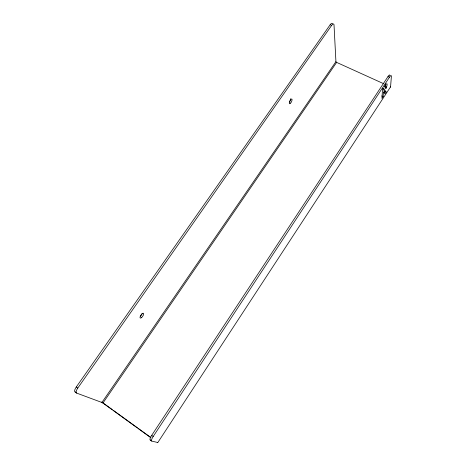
<?xml version="1.0" encoding="UTF-8"?>
<svg xmlns="http://www.w3.org/2000/svg" width="466" height="466" viewBox="0 0 466 466"><rect width="100%" height="100%" fill="white"/><g stroke="black" fill="none" stroke-linecap="round" stroke-linejoin="round"><path stroke-width="0.7" d="M383.134 96.631L383.425 91.808L384.904 93.928L386.157 92.018L383.448 88.057L382.487 89.519L381.969 98.413L383.134 96.631L381.683 95.967M390.444 87.119A1.619 0.816 31.9 0 0 390.572 86.839L391.388 76.389A4.305 0.984 -64.2 0 0 389.494 77.199L153.209 436.461A5.079 1.305 -55.5 0 0 151.747 441.092L157.63 442.484M386.209 87.911L385.883 88.627L385.516 88.086A2.429 0.559 -64.1 0 0 385.9 86.227A2.429 0.559 -64.1 0 0 384.852 87.09L384.462 86.513L385.609 84.812A3.984 0.915 -64.1 0 1 387.106 84.329A5.365 1.235 -64.1 0 1 386.209 87.911L385.114 87.41M157.706 442.7L390.572 86.839M383.768 92.786L384.706 91.353L382.749 88.517M384.025 92.548L384.84 91.313M151.747 441.092L150.238 439.997A5.074 1.316 -55.4 0 1 151.695 435.366L388.009 76.535A4.305 0.996 -64.3 0 1 389.908 75.731M102.951 403.032L336.633 62.392A0.786 0.384 35 0 1 335.928 61.629L334.017 24.925A4.468 1.427 -66.5 0 0 331.658 25.391L330.173 24.745L76.284 386.99A5.254 1.934 -52.8 0 0 75.16 392.011L76.645 393.1L102.374 402.647L150.833 437.72M101.949 402.42L335.928 61.629M76.645 393.1A5.26 1.922 -52.9 0 1 77.781 388.073L331.658 25.385M150.238 439.997L151.514 440.347M75.16 392.011L76.511 392.512M388.009 76.535L389.494 77.199M336.633 62.392L383.827 83.781M385.236 84.643L385.609 84.812M384.706 91.353L386.157 92.018M101.728 401.995L112.248 409.55M151.695 435.366L153.209 436.461M113.419 410.395L137.423 427.782M138.594 428.627L150.885 437.533M76.284 386.99L77.781 388.073M330.173 24.745A4.468 1.439 -66.5 0 1 332.479 23.848M290.598 98.722A2.604 0.885 -64.4 0 1 289.473 102.025M142.124 313.531A2.854 1.06 -56 0 1 140.557 316.193M385.644 83.944A5.359 1.247 -64.1 0 1 385.615 84.288M385.557 84.69A5.359 1.247 -64.1 0 1 385.155 86.158M290.702 103.003A2.604 0.88 -64.4 0 0 291.856 99.054A2.604 0.88 -64.4 0 0 289.468 102.054A2.604 0.88 -64.4 0 0 290.702 103.003M141.728 317.422A2.86 1.054 -56 0 0 143.481 313.309A2.86 1.054 -56 0 0 140.33 316.228A2.86 1.054 -56 0 0 141.728 317.422"/></g></svg>
